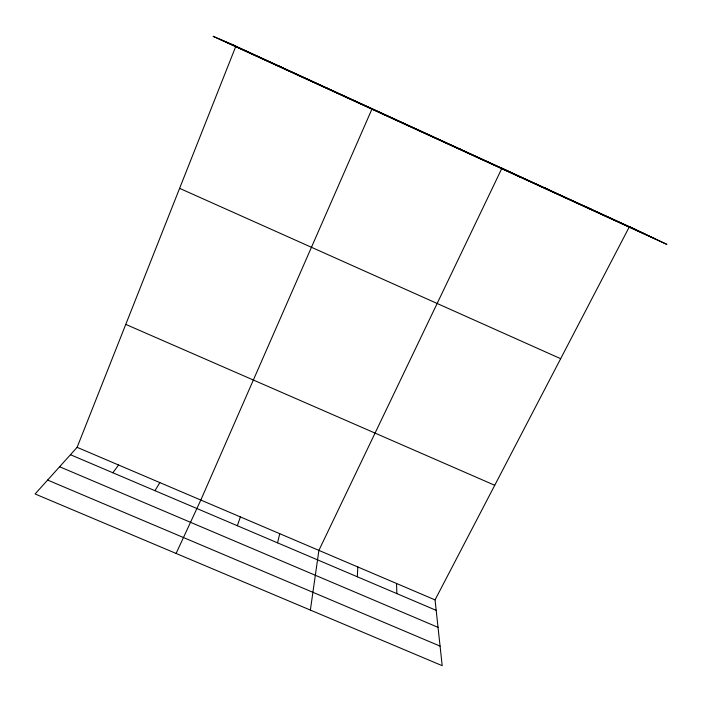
<?xml version="1.0" encoding="UTF-8"?>
<svg xmlns="http://www.w3.org/2000/svg" width="702" height="702" viewBox="0 0 702 702"><rect width="100%" height="100%" fill="white"/><g stroke="black" fill="none" stroke-linecap="round" stroke-linejoin="round"><path stroke-width="1.05" d="M357.309 576.772L357.818 566.97M310.372 610.082L318.892 550.377L501.948 168.173L520.314 177.194M277.544 542.839L279.747 533.696M237.337 525.728L240.391 516.918M77.115 447.332L235.881 46.157L213.092 36.311L666.9 244.41L629.431 226.641L435.056 599.894L442.199 665.689L35.1 493.971L77.115 447.332L435.056 599.894M176.097 553.439L200.816 500.052L372.139 108.643L370.638 108.556M154.993 490.689L159.819 482.581M112.855 472.753L118.585 465.005M325.675 87.425L327 87.943M279.15 66.093L281.59 67.111M47.631 480.063L440.075 646.121M59.617 466.751L438.039 627.351M70.463 454.721L436.188 610.345M125.772 324.394L494.743 485.284M179.615 188.347L560.661 358.696M232.318 44.621L635.31 229.431M226.483 42.094L644.927 233.994M219.963 39.277L655.642 239.075M587.197 207.265L592.084 209.608M544.699 187.785L548.587 189.654M458.941 148.455L460.793 149.394M415.672 128.606L416.488 129.071M396.542 583.476L396.858 593.602"/></g></svg>
